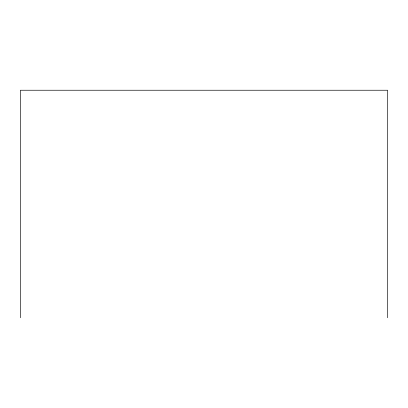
<?xml version="1.0" encoding="UTF-8"?>
<svg xmlns="http://www.w3.org/2000/svg" width="408" height="408" viewBox="0 0 408 408"><rect width="100%" height="100%" fill="white"/><g stroke="black" fill="none" stroke-linecap="round" stroke-linejoin="round"><path stroke-width="0.61" d="M387.6 317.761L387.6 90.239L20.4 90.239L20.4 317.761"/></g></svg>
